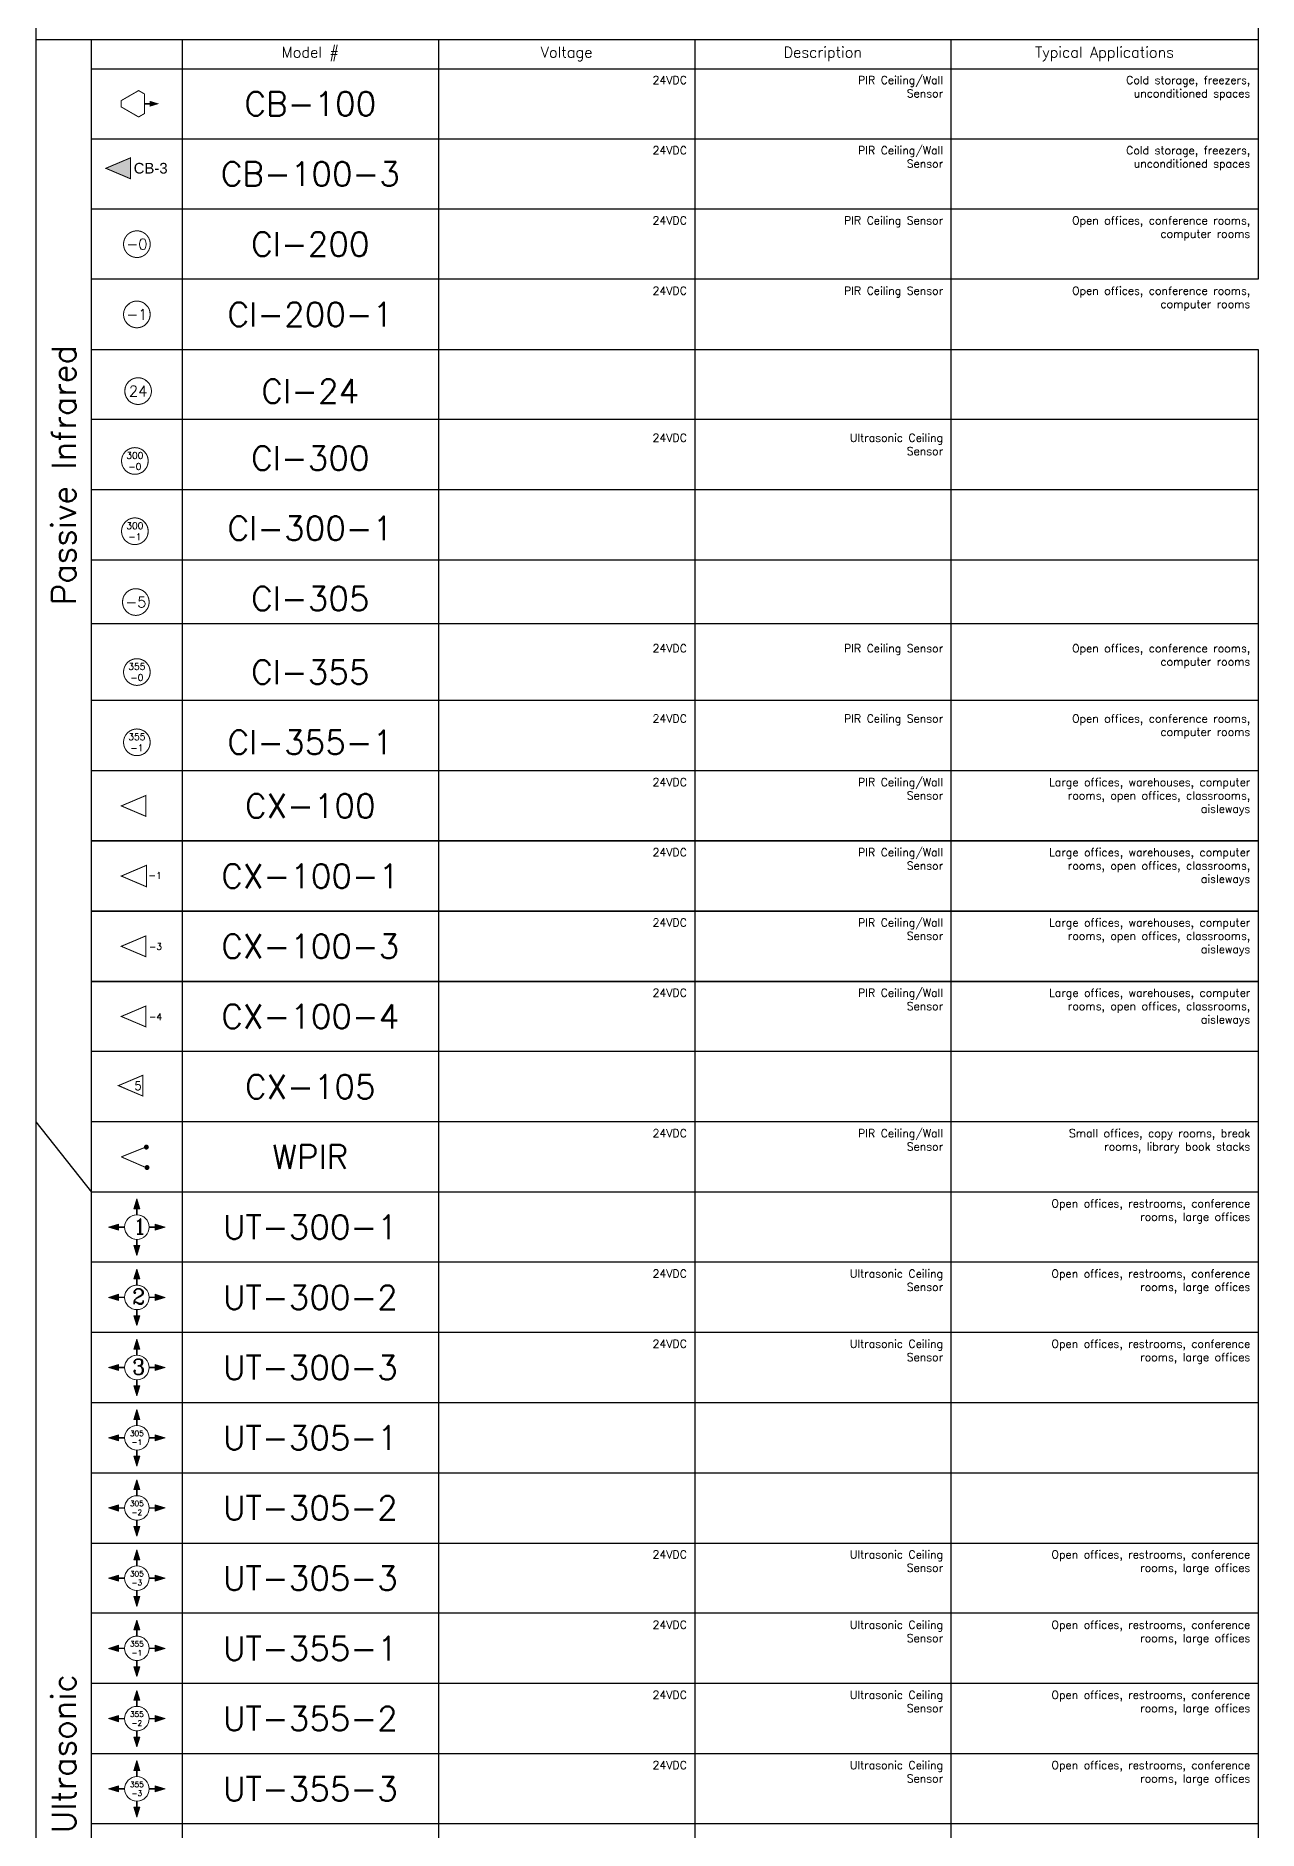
# Model space of a CAD drawing. Header units: inches. Extents: x -13775 to 9910, y -4933 to 5507.
# Drawn here: x 980 to 1897, y 3469 to 4814 of the extents above; entities that cross this region are included whole.
import ezdxf

# ---------------------------------------------------------------- set-up
doc = ezdxf.new("R2010")
doc.units = ezdxf.units.IN
doc.header["$LTSCALE"] = 48
doc.header["$MEASUREMENT"] = 0
doc.layers.add('Boxes', color=7, linetype='Continuous')
doc.layers.add('Text', color=7, linetype='Continuous')
doc.layers.add('WATTSTOPPER', color=160, linetype='Continuous', lineweight=0)
doc.styles.add('FSL12-1', font='complex.shx')
doc.styles.add('ROMANC', font='COMPLEX.SHX')
doc.styles.add('ROMANS', font='ROMANS')
doc.styles.add('WSNotes', font='complex.shx', dxfattribs={"height": 18})

# ---------------------------------------------------------------- blocks, each defined once
blk = doc.blocks.new('*U683')
at = {"flags": 1}
for tag, p, height, style in [('VMAIN', (1.8, 67.3), 6, 'ROMANC'), ('VSTANDALONE', (1.8, 49.5), 6, 'ROMANC'), ('ROOMID', (1.8, 37.3), 10.6, 'WSNotes'), ('VSTATIONBUS', (1.8, 30.1), 6, 'ROMANC'), ('VSTATIONBUSPOSITION', (1.8, 23), 6, 'ROMANC'), ('ROOMID', (21.2, 24.3), 10.6, 'WSNotes')]:
    blk.add_attdef(tag, p, '', height=height, dxfattribs=dict(at, style=style))
blk.add_wipeout([(-0.3, 10), (-7.3, 6.8), (-10, -0.3), (-6.8, -7.3), (0.3, -10), (7.3, -6.8), (10, 0.3), (6.8, 7.3)])
at = {"linetype": 'Continuous'}
for points in [[(0, 21.2), (-2.3, 13.8), (2.3, 13.8)], [(-21.2, 0), (-13.8, -2.3), (-13.8, 2.3)], [(21.2, 0), (13.8, 2.3), (13.8, -2.3)], [(0, -21.2), (2.3, -13.8), (-2.3, -13.8)]]:
    blk.add_hatch(color=256, dxfattribs=at).paths.add_polyline_path(points)
for p, q in [((0, 21.2), (-2.3, 13.8)), ((-2.3, 13.8), (2.3, 13.8)), ((2.3, 13.8), (0, 21.2)), ((-13.8, 2.3), (-21.2, 0)), ((-21.2, 0), (-13.8, -2.3)), ((-13.8, -2.3), (-13.8, 2.3)), ((13.8, 2.3), (13.8, -2.3)), ((21.2, 0), (13.8, 2.3)), ((13.8, -2.3), (21.2, 0)), ((2.3, -13.8), (-2.3, -13.8)), ((-2.3, -13.8), (0, -21.2)), ((0, -21.2), (2.3, -13.8))]:
    blk.add_line(p, q, dxfattribs=at)
at = {"linetype": 'Continuous', "const_width": 1.15}
for points in [[(0, 9.2), (0, 13.8)], [(-13.8, 0), (-9.2, 0)], [(9.2, 0), (13.8, 0)], [(0, -13.8), (0, -9.2)]]:
    blk.add_lwpolyline(points, dxfattribs=at)
at = {"linetype": 'Continuous', "const_width": 0.574}
blk.add_lwpolyline([(9.2, 0, 1), (-9.2, 0, 1)], format="xyb", close=True, dxfattribs=at)
at = {"linetype": 'Continuous'}
blk.add_circle((0, 0), 9.18, dxfattribs=at)
at = {"insert": (-2.7, 6.3), "char_height": 11.475, "width": 10.368, "attachment_point": 1}
blk.add_mtext('{\\Fcomplex|c0;1}', dxfattribs=at)
at = {"style": 'ROMANC', "flags": 1}
blk.add_attdef('V318POSITION', (1.8, 15.8), '', height=6, dxfattribs=at)
blk = doc.blocks.new('*U682')
at = {"flags": 1}
for tag, p, height, style in [('VMAIN', (1.8, 67.3), 6, 'ROMANC'), ('VSTANDALONE', (1.8, 49.5), 6, 'ROMANC'), ('ROOMID', (1.8, 37.3), 10.6, 'WSNotes'), ('VSTATIONBUS', (1.8, 30.1), 6, 'ROMANC'), ('VSTATIONBUSPOSITION', (1.8, 23), 6, 'ROMANC')]:
    blk.add_attdef(tag, p, '', height=height, dxfattribs=dict(at, style=style))
blk.add_wipeout([(-0.3, 10), (-7.3, 6.8), (-10, -0.3), (-6.8, -7.3), (0.3, -10), (7.3, -6.8), (10, 0.3), (6.8, 7.3)])
at = {"linetype": 'Continuous'}
for points in [[(0, 21.2), (-2.3, 13.8), (2.3, 13.8)], [(-21.2, 0), (-13.8, -2.3), (-13.8, 2.3)], [(21.2, 0), (13.8, 2.3), (13.8, -2.3)], [(0, -21.2), (2.3, -13.8), (-2.3, -13.8)]]:
    blk.add_hatch(color=256, dxfattribs=at).paths.add_polyline_path(points)
for p, q in [((0, 21.2), (-2.3, 13.8)), ((-2.3, 13.8), (2.3, 13.8)), ((2.3, 13.8), (0, 21.2)), ((-13.8, 2.3), (-21.2, 0)), ((-21.2, 0), (-13.8, -2.3)), ((-13.8, -2.3), (-13.8, 2.3)), ((13.8, 2.3), (13.8, -2.3)), ((21.2, 0), (13.8, 2.3)), ((13.8, -2.3), (21.2, 0)), ((2.3, -13.8), (-2.3, -13.8)), ((-2.3, -13.8), (0, -21.2)), ((0, -21.2), (2.3, -13.8))]:
    blk.add_line(p, q, dxfattribs=at)
at = {"linetype": 'Continuous', "const_width": 1.15}
for points in [[(0, 9.2), (0, 13.8)], [(-13.8, 0), (-9.2, 0)], [(9.2, 0), (13.8, 0)], [(0, -13.8), (0, -9.2)]]:
    blk.add_lwpolyline(points, dxfattribs=at)
at = {"linetype": 'Continuous', "const_width": 0.574}
blk.add_lwpolyline([(9.2, 0, 1), (-9.2, 0, 1)], format="xyb", close=True, dxfattribs=at)
at = {"linetype": 'Continuous'}
blk.add_circle((0, 0), 9.18, dxfattribs=at)
at = {"insert": (-3.6, 6.3), "char_height": 11.475, "width": 10.368, "attachment_point": 1}
blk.add_mtext('{\\Fcomplex|c0;2}', dxfattribs=at)
at = {"style": 'ROMANC', "flags": 1}
blk.add_attdef('V318POSITION', (1.8, 15.8), '', height=6, dxfattribs=at)
blk = doc.blocks.new('*U681')
at = {"flags": 1}
for tag, p, height, style in [('VMAIN', (1.8, 67.3), 6, 'ROMANC'), ('VSTANDALONE', (1.8, 49.5), 6, 'ROMANC'), ('ROOMID', (1.8, 37.3), 10.6, 'WSNotes'), ('VSTATIONBUS', (1.8, 30.1), 6, 'ROMANC'), ('VSTATIONBUSPOSITION', (1.8, 23), 6, 'ROMANC')]:
    blk.add_attdef(tag, p, '', height=height, dxfattribs=dict(at, style=style))
blk.add_wipeout([(-0.3, 10), (-7.3, 6.8), (-10, -0.3), (-6.8, -7.3), (0.3, -10), (7.3, -6.8), (10, 0.3), (6.8, 7.3)])
at = {"linetype": 'Continuous'}
for points in [[(0, 21.2), (-2.3, 13.8), (2.3, 13.8)], [(-21.2, 0), (-13.8, -2.3), (-13.8, 2.3)], [(21.2, 0), (13.8, 2.3), (13.8, -2.3)], [(0, -21.2), (2.3, -13.8), (-2.3, -13.8)]]:
    blk.add_hatch(color=256, dxfattribs=at).paths.add_polyline_path(points)
for p, q in [((0, 21.2), (-2.3, 13.8)), ((-2.3, 13.8), (2.3, 13.8)), ((2.3, 13.8), (0, 21.2)), ((-13.8, 2.3), (-21.2, 0)), ((-21.2, 0), (-13.8, -2.3)), ((-13.8, -2.3), (-13.8, 2.3)), ((13.8, 2.3), (13.8, -2.3)), ((21.2, 0), (13.8, 2.3)), ((13.8, -2.3), (21.2, 0)), ((2.3, -13.8), (-2.3, -13.8)), ((-2.3, -13.8), (0, -21.2)), ((0, -21.2), (2.3, -13.8))]:
    blk.add_line(p, q, dxfattribs=at)
at = {"linetype": 'Continuous', "const_width": 1.15}
for points in [[(0, 9.2), (0, 13.8)], [(-13.8, 0), (-9.2, 0)], [(9.2, 0), (13.8, 0)], [(0, -13.8), (0, -9.2)]]:
    blk.add_lwpolyline(points, dxfattribs=at)
at = {"linetype": 'Continuous', "const_width": 0.574}
blk.add_lwpolyline([(9.2, 0, 1), (-9.2, 0, 1)], format="xyb", close=True, dxfattribs=at)
at = {"linetype": 'Continuous'}
blk.add_circle((0, 0), 9.18, dxfattribs=at)
at = {"insert": (-3.6, 6.3), "char_height": 11.475, "width": 10.368, "attachment_point": 1}
blk.add_mtext('{\\Fcomplex|c0;3}', dxfattribs=at)
at = {"style": 'ROMANC', "flags": 1}
blk.add_attdef('V318POSITION', (1.8, 15.8), '', height=6, dxfattribs=at)
blk = doc.blocks.new('*U656')
at = {"flags": 1}
for tag, p, height, style in [('VMAIN', (1.8, 67.3), 6, 'ROMANC'), ('VSTANDALONE', (1.8, 49.5), 6, 'ROMANC'), ('ROOMID', (1.8, 37.3), 10.6, 'WSNotes'), ('VSTATIONBUS', (1.8, 30.1), 6, 'ROMANC'), ('VSTATIONBUSPOSITION', (1.8, 23), 6, 'ROMANC'), ('V318POSITION', (1.8, 15.8), 6, 'ROMANC')]:
    blk.add_attdef(tag, p, '', height=height, dxfattribs=dict(at, style=style))
blk.add_wipeout([(33.2, 8), (0, 8), (0, -7.9), (33.2, -7.9)])
at = {"linetype": 'Continuous', "const_width": 0.765}
blk.add_lwpolyline([(18.8, 8), (0, 0), (18.8, -8)], close=True, dxfattribs=at)
at = {"linetype": 'Continuous', "insert": (20.4, 3), "char_height": 5.1, "width": 73.631, "attachment_point": 1, "style": 'FSL12-1'}
blk.add_mtext('-1', dxfattribs=at)
blk = doc.blocks.new('*U655')
at = {"flags": 1}
for tag, p, height, style in [('VMAIN', (22.7, 55.9), 6, 'ROMANC'), ('VSTANDALONE', (22.7, 38.1), 6, 'ROMANC'), ('ROOMID', (22.7, 25.8), 10.6, 'WSNotes'), ('VSTATIONBUS', (22.7, 18.7), 6, 'ROMANC'), ('VSTATIONBUSPOSITION', (22.7, 11.5), 6, 'ROMANC'), ('V318POSITION', (22.7, 4.3), 6, 'ROMANC')]:
    blk.add_attdef(tag, p, '', height=height, dxfattribs=dict(at, style=style))
blk.add_wipeout([(-0.3, 10), (-7.3, 6.8), (-10, -0.3), (-6.8, -7.3), (0.3, -10), (7.3, -6.8), (10, 0.3), (6.8, 7.3)])
at = {"linetype": 'Continuous', "const_width": 0.75}
blk.add_lwpolyline([(10, 0, 1), (-10, 0, 1)], format="xyb", close=True, dxfattribs=at)
at = {"linetype": 'Continuous'}
blk.add_circle((0, 0), 10, dxfattribs=at)
at = {"insert": (0, 0), "char_height": 8.04, "attachment_point": 5, "style": 'ROMANC'}
blk.add_mtext_dynamic_manual_height_columns('-1', width=15.387, gutter_width=30, heights=[0], dxfattribs=at)
blk = doc.blocks.new('*U654')
at = {"flags": 1}
for tag, p, height, style in [('VMAIN', (20.2, 57.4), 6, 'ROMANC'), ('VSTANDALONE', (20.2, 39.6), 6, 'ROMANC'), ('ROOMID', (20.2, 27.3), 10.6, 'WSNotes'), ('VSTATIONBUS', (20.2, 20.2), 6, 'ROMANC')]:
    blk.add_attdef(tag, p, '', height=height, dxfattribs=dict(at, style=style))
blk.add_wipeout([(0, -9.9), (29.3, -9.9), (29.3, 9.9), (0, 9.9)])
at = {"linetype": 'Continuous'}
blk.add_hatch(color=256, dxfattribs=at).paths.add_polyline_path([(28.5, 0), (21.3, -2.2), (21.3, 2.2)])
at = {"linetype": 'Continuous', "const_width": 0.75}
blk.add_lwpolyline([(17.5, 7.3), (13, 9.9), (0, 2.4), (0, -2.4), (13, -9.9), (17.5, -7.3)], close=True, dxfattribs=at)
at = {"linetype": 'Continuous', "const_width": 1.25}
blk.add_lwpolyline([(17.5, 0), (21.3, 0)], dxfattribs=at)
at = {"style": 'ROMANC', "flags": 1}
for tag, p in [('VSTATIONBUSPOSITION', (20.2, 13)), ('V318POSITION', (20.2, 5.9))]:
    blk.add_attdef(tag, p, '', height=6, dxfattribs=at)
blk = doc.blocks.new('*U653')
at = {"flags": 1}
for tag, p, height, style in [('VMAIN', (2.1, 67.3), 6, 'ROMANC'), ('VSTANDALONE', (2.1, 49.5), 6, 'ROMANC'), ('ROOMID', (2.1, 37.3), 10.6, 'WSNotes'), ('VSTATIONBUS', (2.1, 30.1), 6, 'ROMANC'), ('VSTATIONBUSPOSITION', (2.1, 23), 6, 'ROMANC'), ('V318POSITION', (2.1, 15.8), 6, 'ROMANC')]:
    blk.add_attdef(tag, p, '', height=height, dxfattribs=dict(at, style=style))
blk.add_wipeout([(18.4, 7.8), (0.3, 7.8), (0.3, -7.8), (18.4, -7.8)])
at = {"linetype": 'Continuous'}
for p, q in [((18.4, 7.8), (0, 0)), ((0, 0), (18.4, -7.8)), ((18.4, 7.8), (18.4, -7.8))]:
    blk.add_line(p, q, dxfattribs=at)
at = {"linetype": 'Continuous', "const_width": 0.75}
blk.add_lwpolyline([(18.4, 7.8), (0, 0), (18.4, -7.8)], close=True, dxfattribs=at)
blk = doc.blocks.new('*U652')
at = {"flags": 1}
for tag, p, height, style in [('VMAIN', (1.8, 67.3), 6, 'ROMANC'), ('VSTANDALONE', (1.8, 49.5), 6, 'ROMANC'), ('ROOMID', (1.8, 37.3), 10.6, 'WSNotes'), ('VSTATIONBUS', (1.8, 30.1), 6, 'ROMANC'), ('VSTATIONBUSPOSITION', (1.8, 23), 6, 'ROMANC'), ('V318POSITION', (1.8, 15.8), 6, 'ROMANC')]:
    blk.add_attdef(tag, p, '', height=height, dxfattribs=dict(at, style=style))
blk.add_wipeout([(33.2, 8), (0, 8), (0, -7.9), (33.2, -7.9)])
at = {"linetype": 'Continuous'}
h = blk.add_hatch(color=256, dxfattribs=at)
edge = h.paths.add_edge_path()
edge.add_arc((18.8, 7.3), 1.88, -45, 315)
h = blk.add_hatch(color=256, dxfattribs=at)
edge = h.paths.add_edge_path()
edge.add_arc((19.3, -8), 1.88, -45, 315)
at = {"linetype": 'Continuous', "const_width": 0.75}
for points in [[(18.6, 7.4), (0, 0)], [(0, 0), (18.4, -8)]]:
    blk.add_lwpolyline(points, dxfattribs=at)
blk = doc.blocks.new('*U651')
at = {"flags": 1}
for tag, p, height, style in [('VMAIN', (1.8, 67.3), 6, 'ROMANC'), ('VSTANDALONE', (1.8, 49.5), 6, 'ROMANC'), ('ROOMID', (1.8, 37.3), 10.6, 'WSNotes'), ('VSTATIONBUS', (1.8, 30.1), 6, 'ROMANC'), ('VSTATIONBUSPOSITION', (1.8, 23), 6, 'ROMANC'), ('V318POSITION', (1.8, 15.8), 6, 'ROMANC')]:
    blk.add_attdef(tag, p, '', height=height, dxfattribs=dict(at, style=style))
blk.add_wipeout([(33.2, 8), (0, 8), (0, -7.9), (33.2, -7.9)])
at = {"linetype": 'Continuous'}
for p, q in [((18.4, 7.8), (0, 0)), ((0, 0), (18.4, -7.8)), ((18.4, 7.8), (18.4, -7.8))]:
    blk.add_line(p, q, dxfattribs=at)
at = {"linetype": 'Continuous', "const_width": 0.75}
blk.add_lwpolyline([(18.4, 7.8), (0, 0), (18.4, -7.8)], close=True, dxfattribs=at)
at = {"linetype": 'Continuous', "insert": (20.7, 2.3), "char_height": 5, "width": 72.188, "attachment_point": 1, "style": 'FSL12-1'}
blk.add_mtext('-3', dxfattribs=at)
blk = doc.blocks.new('*U650')
at = {"flags": 1}
for tag, p, height, style in [('VMAIN', (1.8, 67.3), 6, 'ROMANC'), ('VSTANDALONE', (1.8, 49.5), 6, 'ROMANC'), ('ROOMID', (1.8, 37.3), 10.6, 'WSNotes'), ('VSTATIONBUS', (1.8, 30.1), 6, 'ROMANC'), ('VSTATIONBUSPOSITION', (1.8, 23), 6, 'ROMANC'), ('V318POSITION', (1.8, 15.8), 6, 'ROMANC')]:
    blk.add_attdef(tag, p, '', height=height, dxfattribs=dict(at, style=style))
blk.add_wipeout([(33.2, 8), (0, 8), (0, -7.9), (33.2, -7.9)])
at = {"linetype": 'Continuous', "const_width": 0.75}
blk.add_lwpolyline([(18.4, 7.8), (0, 0), (18.4, -7.8)], close=True, dxfattribs=at)
at = {"linetype": 'Continuous', "insert": (20.7, 2.3), "char_height": 5, "width": 72.188, "attachment_point": 1, "style": 'FSL12-1'}
blk.add_mtext('-4', dxfattribs=at)
blk = doc.blocks.new('UT-355-1')
blk.add_wipeout([(-0.3, 10), (-7.3, 6.8), (-10, -0.3), (-6.8, -7.3), (0.3, -10), (7.3, -6.8), (10, 0.3), (6.8, 7.3)])
at = {"linetype": 'Continuous'}
for points in [[(0, 21.2), (-2.3, 13.8), (2.3, 13.8)], [(-21.2, 0), (-13.8, -2.3), (-13.8, 2.3)], [(21.2, 0), (13.8, 2.3), (13.8, -2.3)], [(0, -21.2), (2.3, -13.8), (-2.3, -13.8)]]:
    blk.add_hatch(color=256, dxfattribs=at).paths.add_polyline_path(points)
for p, q in [((0, 21.2), (-2.3, 13.8)), ((-2.3, 13.8), (2.3, 13.8)), ((2.3, 13.8), (0, 21.2)), ((-13.8, 2.3), (-21.2, 0)), ((-21.2, 0), (-13.8, -2.3)), ((-13.8, -2.3), (-13.8, 2.3)), ((13.8, 2.3), (13.8, -2.3)), ((21.2, 0), (13.8, 2.3)), ((13.8, -2.3), (21.2, 0)), ((2.3, -13.8), (-2.3, -13.8)), ((-2.3, -13.8), (0, -21.2)), ((0, -21.2), (2.3, -13.8))]:
    blk.add_line(p, q, dxfattribs=at)
at = {"linetype": 'Continuous', "const_width": 1.15}
for points in [[(0, 9.2), (0, 13.8)], [(-13.8, 0), (-9.2, 0)], [(9.2, 0), (13.8, 0)], [(0, -13.8), (0, -9.2)]]:
    blk.add_lwpolyline(points, dxfattribs=at)
at = {"linetype": 'Continuous', "const_width": 0.574}
blk.add_lwpolyline([(9.2, 0, 1), (-9.2, 0, 1)], format="xyb", close=True, dxfattribs=at)
at = {"linetype": 'Continuous'}
blk.add_circle((0, 0), 9.18, dxfattribs=at)
at = {"insert": (0, 0), "char_height": 4, "width": 10.368, "attachment_point": 5}
blk.add_mtext('{\\Fcomplex|c0;355\\P-1}', dxfattribs=at)
blk = doc.blocks.new('UT-355-2')
at = {"style": 'WSNotes', "flags": 1}
blk.add_attdef('ROOMID', (22.6, 14.4), '', height=10.6, dxfattribs=at)
blk.add_wipeout([(-0.3, 10), (-7.3, 6.8), (-10, -0.3), (-6.8, -7.3), (0.3, -10), (7.3, -6.8), (10, 0.3), (6.8, 7.3)])
at = {"linetype": 'Continuous'}
for points in [[(0, 21.2), (-2.3, 13.8), (2.3, 13.8)], [(-21.2, 0), (-13.8, -2.3), (-13.8, 2.3)], [(21.2, 0), (13.8, 2.3), (13.8, -2.3)], [(0, -21.2), (2.3, -13.8), (-2.3, -13.8)]]:
    blk.add_hatch(color=256, dxfattribs=at).paths.add_polyline_path(points)
for p, q in [((0, 21.2), (-2.3, 13.8)), ((-2.3, 13.8), (2.3, 13.8)), ((2.3, 13.8), (0, 21.2)), ((-13.8, 2.3), (-21.2, 0)), ((-21.2, 0), (-13.8, -2.3)), ((-13.8, -2.3), (-13.8, 2.3)), ((13.8, 2.3), (13.8, -2.3)), ((21.2, 0), (13.8, 2.3)), ((13.8, -2.3), (21.2, 0)), ((2.3, -13.8), (-2.3, -13.8)), ((-2.3, -13.8), (0, -21.2)), ((0, -21.2), (2.3, -13.8))]:
    blk.add_line(p, q, dxfattribs=at)
at = {"linetype": 'Continuous', "const_width": 1.15}
for points in [[(0, 9.2), (0, 13.8)], [(-13.8, 0), (-9.2, 0)], [(9.2, 0), (13.8, 0)], [(0, -13.8), (0, -9.2)]]:
    blk.add_lwpolyline(points, dxfattribs=at)
at = {"linetype": 'Continuous', "const_width": 0.574}
blk.add_lwpolyline([(9.2, 0, 1), (-9.2, 0, 1)], format="xyb", close=True, dxfattribs=at)
at = {"linetype": 'Continuous'}
blk.add_circle((0, 0), 9.18, dxfattribs=at)
at = {"insert": (0, 0), "char_height": 4, "width": 10.368, "attachment_point": 5}
blk.add_mtext('{\\Fcomplex|c0;355\\P-2}', dxfattribs=at)
blk = doc.blocks.new('*U495')
blk.add_wipeout([(-0.3, 10), (-7.3, 6.8), (-10, -0.3), (-6.8, -7.3), (0.3, -10), (7.3, -6.8), (10, 0.3), (6.8, 7.3)])
at = {"linetype": 'Continuous'}
for points in [[(0, 21.2), (-2.3, 13.8), (2.3, 13.8)], [(-21.2, 0), (-13.8, -2.3), (-13.8, 2.3)], [(21.2, 0), (13.8, 2.3), (13.8, -2.3)], [(0, -21.2), (2.3, -13.8), (-2.3, -13.8)]]:
    blk.add_hatch(color=256, dxfattribs=at).paths.add_polyline_path(points)
for p, q in [((0, 21.2), (-2.3, 13.8)), ((-2.3, 13.8), (2.3, 13.8)), ((2.3, 13.8), (0, 21.2)), ((-13.8, 2.3), (-21.2, 0)), ((-21.2, 0), (-13.8, -2.3)), ((-13.8, -2.3), (-13.8, 2.3)), ((13.8, 2.3), (13.8, -2.3)), ((21.2, 0), (13.8, 2.3)), ((13.8, -2.3), (21.2, 0)), ((2.3, -13.8), (-2.3, -13.8)), ((-2.3, -13.8), (0, -21.2)), ((0, -21.2), (2.3, -13.8))]:
    blk.add_line(p, q, dxfattribs=at)
at = {"linetype": 'Continuous', "const_width": 1.15}
for points in [[(0, 9.2), (0, 13.8)], [(-13.8, 0), (-9.2, 0)], [(9.2, 0), (13.8, 0)], [(0, -13.8), (0, -9.2)]]:
    blk.add_lwpolyline(points, dxfattribs=at)
at = {"linetype": 'Continuous', "const_width": 0.574}
blk.add_lwpolyline([(9.2, 0, 1), (-9.2, 0, 1)], format="xyb", close=True, dxfattribs=at)
at = {"linetype": 'Continuous'}
blk.add_circle((0, 0), 9.18, dxfattribs=at)
at = {"insert": (0, 0), "char_height": 4, "width": 10.368, "attachment_point": 5}
blk.add_mtext('{\\Fcomplex|c0;355\\P-3}', dxfattribs=at)
blk = doc.blocks.new('*U491')
blk.add_wipeout([(-0.3, 10), (-7.3, 6.8), (-10, -0.3), (-6.8, -7.3), (0.3, -10), (7.3, -6.8), (10, 0.3), (6.8, 7.3)])
at = {"linetype": 'Continuous', "const_width": 0.75}
blk.add_lwpolyline([(10, 0, 1), (-10, 0, 1)], format="xyb", close=True, dxfattribs=at)
at = {"linetype": 'Continuous'}
blk.add_circle((0, 0), 10, dxfattribs=at)
at = {"insert": (0, 0), "char_height": 5, "attachment_point": 5, "style": 'ROMANC'}
blk.add_mtext_dynamic_manual_height_columns('355\\P-0', width=15.387, gutter_width=30, heights=[0], dxfattribs=at)
blk = doc.blocks.new('*U492')
blk.add_wipeout([(-0.3, 10), (-7.3, 6.8), (-10, -0.3), (-6.8, -7.3), (0.3, -10), (7.3, -6.8), (10, 0.3), (6.8, 7.3)])
at = {"linetype": 'Continuous', "const_width": 0.75}
blk.add_lwpolyline([(10, 0, 1), (-10, 0, 1)], format="xyb", close=True, dxfattribs=at)
at = {"linetype": 'Continuous'}
blk.add_circle((0, 0), 10, dxfattribs=at)
at = {"insert": (0, 0), "char_height": 5, "attachment_point": 5, "style": 'ROMANC'}
blk.add_mtext_dynamic_manual_height_columns('355\\P-1', width=21.127, gutter_width=30, heights=[0], dxfattribs=at)
blk = doc.blocks.new('*U640')
at = {"flags": 1}
for tag, p, height, style in [('VMAIN', (6.5, 84.1), 6, 'ROMANC'), ('VSTANDALONE', (6.5, 66.3), 6, 'ROMANC'), ('ROOMID', (6.5, 54.1), 10.6, 'WSNotes'), ('VSTATIONBUS', (6.5, 46.9), 6, 'ROMANC'), ('VSTATIONBUSPOSITION', (6.5, 39.8), 6, 'ROMANC'), ('V318POSITION', (6.5, 32.6), 6, 'ROMANC')]:
    blk.add_attdef(tag, p, '', height=height, dxfattribs=dict(at, style=style))
blk.add_wipeout([(0.3, 10), (-6.8, 7.3), (-10, 0.3), (-7.3, -6.8), (-0.3, -10), (6.8, -7.3), (10, -0.3), (7.3, 6.8)])
at = {"linetype": 'Continuous', "const_width": 0.75}
blk.add_lwpolyline([(10, 0, 1), (-10, 0, 1)], format="xyb", close=True, dxfattribs=at)
at = {"linetype": 'Continuous'}
blk.add_circle((0, 0), 10, dxfattribs=at)
at = {"insert": (0, 0), "char_height": 8.04, "attachment_point": 5, "style": 'ROMANC'}
blk.add_mtext_dynamic_manual_height_columns('24', width=15.387, gutter_width=30, heights=[0], dxfattribs=at)
blk = doc.blocks.new('*U630')
at = {"flags": 1}
for tag, p, height, style in [('VMAIN', (10.8, 73.6), 6, 'ROMANC'), ('VSTANDALONE', (10.8, 55.8), 6, 'ROMANC'), ('ROOMID', (10.8, 43.5), 10.6, 'WSNotes'), ('VSTATIONBUS', (10.8, 36.4), 6, 'ROMANC'), ('VSTATIONBUSPOSITION', (10.8, 29.2), 6, 'ROMANC'), ('V318POSITION', (10.8, 22), 6, 'ROMANC')]:
    blk.add_attdef(tag, p, '', height=height, dxfattribs=dict(at, style=style))
blk.add_wipeout([(-0.3, 10), (-7.3, 6.8), (-10, -0.3), (-6.8, -7.3), (0.3, -10), (7.3, -6.8), (10, 0.3), (6.8, 7.3)])
at = {"linetype": 'Continuous', "const_width": 0.75}
blk.add_lwpolyline([(10, 0, 1), (-10, 0, 1)], format="xyb", close=True, dxfattribs=at)
at = {"linetype": 'Continuous'}
blk.add_circle((0, 0), 10, dxfattribs=at)
at = {"insert": (0, 0), "char_height": 5, "attachment_point": 5, "style": 'ROMANC'}
blk.add_mtext_dynamic_manual_height_columns('300\\P-0', width=15.387, gutter_width=30, heights=[0], dxfattribs=at)
blk = doc.blocks.new('*U619')
at = {"flags": 1}
for tag, p, height, style in [('VMAIN', (1.8, 67.3), 6, 'ROMANC'), ('VSTANDALONE', (1.8, 49.5), 6, 'ROMANC'), ('ROOMID', (1.8, 37.3), 10.6, 'WSNotes'), ('VSTATIONBUS', (1.8, 30.1), 6, 'ROMANC'), ('VSTATIONBUSPOSITION', (1.8, 23), 6, 'ROMANC'), ('V318POSITION', (1.8, 15.8), 6, 'ROMANC')]:
    blk.add_attdef(tag, p, '', height=height, dxfattribs=dict(at, style=style))
blk.add_wipeout([(18.4, 7.8), (0.3, 7.8), (0.3, -7.8), (18.4, -7.8)])
at = {"linetype": 'Continuous'}
for p, q in [((18.4, 7.8), (0, 0)), ((0, 0), (18.4, -7.8)), ((18.4, 7.8), (18.4, -7.8))]:
    blk.add_line(p, q, dxfattribs=at)
at = {"linetype": 'Continuous', "const_width": 0.75}
blk.add_lwpolyline([(18.4, 7.8), (0, 0), (18.4, -7.8)], close=True, dxfattribs=at)
at = {"linetype": 'Continuous', "style": 'ROMANC'}
blk.add_text('5', height=6.4, dxfattribs=at).set_placement((12, -3.3))
blk = doc.blocks.new('*U604')
at = {"flags": 1}
for tag, p, height, style in [('VMAIN', (48.3, 54.4), 6, 'ROMANC'), ('VSTANDALONE', (48.3, 36.6), 6, 'ROMANC'), ('ROOMID', (48.3, 24.3), 10.6, 'WSNotes'), ('VSTATIONBUS', (48.3, 17.2), 6, 'ROMANC')]:
    blk.add_attdef(tag, p, '', height=height, dxfattribs=dict(at, style=style))
blk.add_wipeout([(0, -7.9), (45.9, -7.9), (45.9, 8), (0, 8)])
blk.add_hatch(color=256).paths.add_polyline_path([(18.4, 7.8), (0, 0), (18.4, -7.8)])
at = {"linetype": 'Continuous', "const_width": 0.75}
blk.add_lwpolyline([(18.4, -7.8), (0, 0), (18.4, 7.8)], close=True, dxfattribs=at)
at = {"linetype": 'Continuous', "insert": (20.9, 0), "char_height": 8, "attachment_point": 4, "style": 'FSL12-1'}
blk.add_mtext('{\\fArial|b0|i0|c0|p34;CB-3}', dxfattribs=at)
at = {"style": 'ROMANC', "flags": 1}
for tag, p in [('VSTATIONBUSPOSITION', (48.3, 10)), ('V318POSITION', (48.3, 2.9))]:
    blk.add_attdef(tag, p, '', height=6, dxfattribs=at)
blk = doc.blocks.new('*U599')
at = {"flags": 1}
for tag, p, height, style in [('VMAIN', (1.8, 67.3), 6, 'ROMANC'), ('VSTANDALONE', (1.8, 49.5), 6, 'ROMANC'), ('ROOMID', (1.8, 37.3), 10.6, 'WSNotes'), ('VSTATIONBUS', (1.8, 30.1), 6, 'ROMANC'), ('VSTATIONBUSPOSITION', (1.8, 23), 6, 'ROMANC')]:
    blk.add_attdef(tag, p, '', height=height, dxfattribs=dict(at, style=style))
blk.add_wipeout([(-0.3, 10), (-7.3, 6.8), (-10, -0.3), (-6.8, -7.3), (0.3, -10), (7.3, -6.8), (10, 0.3), (6.8, 7.3)])
at = {"linetype": 'Continuous'}
for points in [[(0, 21.2), (-2.3, 13.8), (2.3, 13.8)], [(-21.2, 0), (-13.8, -2.3), (-13.8, 2.3)], [(21.2, 0), (13.8, 2.3), (13.8, -2.3)], [(0, -21.2), (2.3, -13.8), (-2.3, -13.8)]]:
    blk.add_hatch(color=256, dxfattribs=at).paths.add_polyline_path(points)
for p, q in [((0, 21.2), (-2.3, 13.8)), ((-2.3, 13.8), (2.3, 13.8)), ((2.3, 13.8), (0, 21.2)), ((-13.8, 2.3), (-21.2, 0)), ((-21.2, 0), (-13.8, -2.3)), ((-13.8, -2.3), (-13.8, 2.3)), ((13.8, 2.3), (13.8, -2.3)), ((21.2, 0), (13.8, 2.3)), ((13.8, -2.3), (21.2, 0)), ((2.3, -13.8), (-2.3, -13.8)), ((-2.3, -13.8), (0, -21.2)), ((0, -21.2), (2.3, -13.8))]:
    blk.add_line(p, q, dxfattribs=at)
at = {"linetype": 'Continuous', "const_width": 1.15}
for points in [[(0, 9.2), (0, 13.8)], [(-13.8, 0), (-9.2, 0)], [(9.2, 0), (13.8, 0)], [(0, -13.8), (0, -9.2)]]:
    blk.add_lwpolyline(points, dxfattribs=at)
at = {"linetype": 'Continuous', "const_width": 0.574}
blk.add_lwpolyline([(9.2, 0, 1), (-9.2, 0, 1)], format="xyb", close=True, dxfattribs=at)
at = {"linetype": 'Continuous'}
blk.add_circle((0, 0), 9.18, dxfattribs=at)
at = {"insert": (0, 0), "char_height": 4, "width": 10.368, "attachment_point": 5}
blk.add_mtext('{\\Fcomplex|c0;305\\P-3}', dxfattribs=at)
at = {"style": 'ROMANC', "flags": 1}
blk.add_attdef('V318POSITION', (1.8, 15.8), '', height=6, dxfattribs=at)
blk = doc.blocks.new('CI-305')
blk.add_wipeout([(-0.3, 10), (-7.3, 6.8), (-10, -0.3), (-6.8, -7.3), (0.3, -10), (7.3, -6.8), (10, 0.3), (6.8, 7.3)])
at = {"linetype": 'Continuous', "const_width": 0.75}
blk.add_lwpolyline([(10, 0, 1), (-10, 0, 1)], format="xyb", close=True, dxfattribs=at)
at = {"linetype": 'Continuous'}
blk.add_circle((0, 0), 10, dxfattribs=at)
at = {"insert": (0, 0), "char_height": 8.04, "attachment_point": 5, "style": 'ROMANC'}
blk.add_mtext_dynamic_manual_height_columns('-5', width=15.387, gutter_width=30, heights=[0], dxfattribs=at)
blk = doc.blocks.new('*U581')
at = {"flags": 1}
for tag, p, height, style in [('VMAIN', (1.8, 67.3), 6, 'ROMANC'), ('VSTANDALONE', (1.8, 49.5), 6, 'ROMANC'), ('ROOMID', (1.8, 37.3), 10.6, 'WSNotes'), ('VSTATIONBUS', (1.8, 30.1), 6, 'ROMANC'), ('VSTATIONBUSPOSITION', (1.8, 23), 6, 'ROMANC')]:
    blk.add_attdef(tag, p, '', height=height, dxfattribs=dict(at, style=style))
blk.add_wipeout([(-0.3, 10), (-7.3, 6.8), (-10, -0.3), (-6.8, -7.3), (0.3, -10), (7.3, -6.8), (10, 0.3), (6.8, 7.3)])
at = {"linetype": 'Continuous', "const_width": 0.75}
blk.add_lwpolyline([(10, 0, 1), (-10, 0, 1)], format="xyb", close=True, dxfattribs=at)
at = {"linetype": 'Continuous'}
blk.add_circle((0, 0), 10, dxfattribs=at)
at = {"insert": (0, 0), "char_height": 5, "attachment_point": 5, "style": 'ROMANC'}
blk.add_mtext_dynamic_manual_height_columns('300\\P-1', width=15.387, gutter_width=30, heights=[0], dxfattribs=at)
at = {"style": 'ROMANC', "flags": 1}
blk.add_attdef('V318POSITION', (1.8, 15.8), '', height=6, dxfattribs=at)
blk = doc.blocks.new('*U575')
at = {"flags": 1}
for tag, p, height, style in [('VMAIN', (18.6, 54.4), 6, 'ROMANC'), ('VSTANDALONE', (18.6, 36.6), 6, 'ROMANC'), ('ROOMID', (18.6, 24.3), 10.6, 'WSNotes'), ('VSTATIONBUS', (18.6, 17.2), 6, 'ROMANC'), ('VSTATIONBUSPOSITION', (18.6, 10), 6, 'ROMANC'), ('V318POSITION', (18.6, 2.9), 6, 'ROMANC'), ('VMAIN', (511.6, -569.3), 6, 'ROMANC'), ('VSTANDALONE', (511.6, -587.1), 6, 'ROMANC'), ('ROOMID', (511.6, -599.4), 10.6, 'WSNotes'), ('VSTATIONBUS', (511.6, -606.5), 6, 'ROMANC'), ('VSTATIONBUSPOSITION', (511.6, -613.7), 6, 'ROMANC'), ('V318POSITION', (511.6, -620.9), 6, 'ROMANC')]:
    blk.add_attdef(tag, p, '', height=height, dxfattribs=dict(at, style=style))
blk.add_wipeout([(-0.3, 10), (-7.3, 6.8), (-10, -0.3), (-6.8, -7.3), (0.3, -10), (7.3, -6.8), (10, 0.3), (6.8, 7.3)])
at = {"linetype": 'Continuous', "const_width": 0.75}
blk.add_lwpolyline([(10, 0, 1), (-10, 0, 1)], format="xyb", close=True, dxfattribs=at)
at = {"insert": (0, 0), "char_height": 8.04, "attachment_point": 5, "style": 'ROMANC'}
blk.add_mtext_dynamic_manual_height_columns('-0', width=15.387, gutter_width=30, heights=[0], dxfattribs=at)
blk = doc.blocks.new('*U571')
at = {"flags": 1}
for tag, p, height, style in [('VMAIN', (1.8, 67.3), 6, 'ROMANC'), ('VSTANDALONE', (1.8, 49.5), 6, 'ROMANC'), ('ROOMID', (1.8, 37.3), 10.6, 'WSNotes'), ('VSTATIONBUS', (1.8, 30.1), 6, 'ROMANC'), ('VSTATIONBUSPOSITION', (1.8, 23), 6, 'ROMANC')]:
    blk.add_attdef(tag, p, '', height=height, dxfattribs=dict(at, style=style))
blk.add_wipeout([(-0.3, 10), (-7.3, 6.8), (-10, -0.3), (-6.8, -7.3), (0.3, -10), (7.3, -6.8), (10, 0.3), (6.8, 7.3)])
at = {"linetype": 'Continuous'}
for points in [[(0, 21.2), (-2.3, 13.8), (2.3, 13.8)], [(-21.2, 0), (-13.8, -2.3), (-13.8, 2.3)], [(21.2, 0), (13.8, 2.3), (13.8, -2.3)], [(0, -21.2), (2.3, -13.8), (-2.3, -13.8)]]:
    blk.add_hatch(color=256, dxfattribs=at).paths.add_polyline_path(points)
for p, q in [((0, 21.2), (-2.3, 13.8)), ((-2.3, 13.8), (2.3, 13.8)), ((2.3, 13.8), (0, 21.2)), ((-13.8, 2.3), (-21.2, 0)), ((-21.2, 0), (-13.8, -2.3)), ((-13.8, -2.3), (-13.8, 2.3)), ((13.8, 2.3), (13.8, -2.3)), ((21.2, 0), (13.8, 2.3)), ((13.8, -2.3), (21.2, 0)), ((2.3, -13.8), (-2.3, -13.8)), ((-2.3, -13.8), (0, -21.2)), ((0, -21.2), (2.3, -13.8))]:
    blk.add_line(p, q, dxfattribs=at)
at = {"linetype": 'Continuous', "const_width": 1.15}
for points in [[(0, 9.2), (0, 13.8)], [(-13.8, 0), (-9.2, 0)], [(9.2, 0), (13.8, 0)], [(0, -13.8), (0, -9.2)]]:
    blk.add_lwpolyline(points, dxfattribs=at)
at = {"linetype": 'Continuous', "const_width": 0.574}
blk.add_lwpolyline([(9.2, 0, 1), (-9.2, 0, 1)], format="xyb", close=True, dxfattribs=at)
at = {"linetype": 'Continuous'}
blk.add_circle((0, 0), 9.18, dxfattribs=at)
at = {"insert": (0, 0), "char_height": 4, "width": 10.368, "attachment_point": 5}
blk.add_mtext('{\\Fcomplex|c0;305\\P-2}', dxfattribs=at)
at = {"style": 'ROMANC', "flags": 1}
blk.add_attdef('V318POSITION', (1.8, 15.8), '', height=6, dxfattribs=at)
blk = doc.blocks.new('*U570')
at = {"flags": 1}
for tag, p, height, style in [('VMAIN', (1.8, 67.3), 6, 'ROMANC'), ('VSTANDALONE', (1.8, 49.5), 6, 'ROMANC'), ('ROOMID', (1.8, 37.3), 10.6, 'WSNotes'), ('VSTATIONBUS', (1.8, 30.1), 6, 'ROMANC'), ('VSTATIONBUSPOSITION', (1.8, 23), 6, 'ROMANC')]:
    blk.add_attdef(tag, p, '', height=height, dxfattribs=dict(at, style=style))
blk.add_wipeout([(-0.3, 10), (-7.3, 6.8), (-10, -0.3), (-6.8, -7.3), (0.3, -10), (7.3, -6.8), (10, 0.3), (6.8, 7.3)])
at = {"linetype": 'Continuous'}
for points in [[(0, 21.2), (-2.3, 13.8), (2.3, 13.8)], [(-21.2, 0), (-13.8, -2.3), (-13.8, 2.3)], [(21.2, 0), (13.8, 2.3), (13.8, -2.3)], [(0, -21.2), (2.3, -13.8), (-2.3, -13.8)]]:
    blk.add_hatch(color=256, dxfattribs=at).paths.add_polyline_path(points)
for p, q in [((0, 21.2), (-2.3, 13.8)), ((-2.3, 13.8), (2.3, 13.8)), ((2.3, 13.8), (0, 21.2)), ((-13.8, 2.3), (-21.2, 0)), ((-21.2, 0), (-13.8, -2.3)), ((-13.8, -2.3), (-13.8, 2.3)), ((13.8, 2.3), (13.8, -2.3)), ((21.2, 0), (13.8, 2.3)), ((13.8, -2.3), (21.2, 0)), ((2.3, -13.8), (-2.3, -13.8)), ((-2.3, -13.8), (0, -21.2)), ((0, -21.2), (2.3, -13.8))]:
    blk.add_line(p, q, dxfattribs=at)
at = {"linetype": 'Continuous', "const_width": 1.15}
for points in [[(0, 9.2), (0, 13.8)], [(-13.8, 0), (-9.2, 0)], [(9.2, 0), (13.8, 0)], [(0, -13.8), (0, -9.2)]]:
    blk.add_lwpolyline(points, dxfattribs=at)
at = {"linetype": 'Continuous', "const_width": 0.574}
blk.add_lwpolyline([(9.2, 0, 1), (-9.2, 0, 1)], format="xyb", close=True, dxfattribs=at)
at = {"linetype": 'Continuous'}
blk.add_circle((0, 0), 9.18, dxfattribs=at)
at = {"insert": (0, 0), "char_height": 4, "width": 10.368, "attachment_point": 5}
blk.add_mtext('{\\Fcomplex|c0;305\\P-1}', dxfattribs=at)
at = {"style": 'ROMANC', "flags": 1}
blk.add_attdef('V318POSITION', (1.8, 15.8), '', height=6, dxfattribs=at)

msp = doc.modelspace()

# ---------------------------------------------------------------- linework, layer by layer
at = {"layer": 'Boxes'}
for p, q in [((1089.8, 4811.6), (1089.8, 2683.4)), ((1282, 4811.6), (1282, 2683.4)), ((1474.2, 4811.6), (1474.2, 2683.4)), ((1666.4, 4811.6), (1666.4, 2683.4)), ((1021.8, 4373.4), (1896.8, 4373.4))]:
    msp.add_line(p, q, dxfattribs=at)
at = {"layer": 'Boxes', "lineweight": 30}
for p, q in [((1021.8, 4210.4), (1896.8, 4210.4)), ((1021.8, 4157.8), (1896.8, 4157.8)), ((1021.8, 4105.1), (1896.8, 4105.1))]:
    msp.add_line(p, q, dxfattribs=at)
at = {"layer": 'Boxes'}
for points in [[(980, 4853.4), (980, 2736), (1021.8, 2683.4), (1021.8, 4811.6)], [(1896.8, 4853.4), (1896.8, 4631.7), (1021.8, 4631.7)], [(980, 4811.6), (1896.8, 4811.6)], [(1021.8, 4789.6), (1896.8, 4789.6)], [(1021.8, 4737), (1896.8, 4737)], [(1896.8, 4684.3), (1021.8, 4684.3)], [(1896.8, 4579), (1896.8, 2683.4), (1021.8, 2683.4)], [(1021.8, 4579), (1896.8, 4579)], [(1896.8, 4526.4), (1021.8, 4526.4)], [(1896.8, 4473.7), (1021.8, 4473.7)], [(1896.8, 4421), (1021.8, 4421)], [(1896.8, 4315.7), (1021.8, 4315.7)], [(1896.8, 4263.1), (1021.8, 4263.1)], [(1896.8, 4210.4), (1021.8, 4210.4)], [(1896.8, 4157.8), (1021.8, 4157.8)], [(1896.8, 4105.1), (1021.8, 4105.1)], [(1896.8, 4052.4), (1021.8, 4052.4)], [(980, 3999.8), (1021.8, 3947.1)], [(1896.8, 3999.8), (1021.8, 3999.8)], [(1896.8, 3894.5), (1021.8, 3894.5)], [(1896.8, 3841.8), (1021.8, 3841.8)], [(1021.8, 3683.8), (1896.8, 3683.8)], [(1896.8, 3631.2), (1021.8, 3631.2)], [(1896.8, 3578.5), (1021.8, 3578.5)], [(1896.8, 3525.9), (1021.8, 3525.9)], [(1896.8, 3473.2), (1021.8, 3473.2)]]:
    msp.add_lwpolyline(points, dxfattribs=at)

# ---------------------------------------------------------------- block references
at = {"layer": 'WATTSTOPPER'}
msp.add_blockref('*U655', (1055.8, 4605.3), dxfattribs=at)

# ---------------------------------------------------------------- texts
at = {"layer": 'Text', "color": 7, "style": 'ROMANS'}
for s, insert, char_height, attachment_point in [('Model #', (1185.9, 4800.6), 8, 5), ('Voltage', (1378.1, 4800.6), 8, 5), ('Description', (1570.3, 4800.6), 8, 5), ('Typical Applications', (1781.6, 4800.6), 8, 5), ('24VDC', (1468.3, 4784.1), 6, 3), ('PIR Ceiling/Wall\\P Sensor', (1660.5, 4784.1), 6, 3), ('Cold storage, freezers,\\Punconditioned spaces ', (1890.9, 4784.1), 6, 3), ('CB-100', (1185.9, 4763.3), 18, 5), ('24VDC', (1468.3, 4731.4), 6, 3), ('PIR Ceiling/Wall\\P Sensor', (1660.5, 4731.4), 6, 3), ('Cold storage, freezers,\\Punconditioned spaces ', (1890.9, 4731.4), 6, 3), ('CB-100-3', (1185.9, 4710.7), 18, 5), ('24VDC', (1468.3, 4678.8), 6, 3), ('PIR Ceiling Sensor', (1660.5, 4678.8), 6, 3), ('Open offices, conference rooms,\\P computer rooms ', (1890.9, 4678.8), 6, 3), ('CI-200', (1185.9, 4658), 18, 5), ('24VDC', (1468.3, 4626.1), 6, 3), ('PIR Ceiling Sensor', (1660.5, 4626.1), 6, 3), ('Open offices, conference rooms,\\P computer rooms ', (1890.9, 4626.1), 6, 3), ('CI-200-1', (1185.9, 4605.3), 18, 5), ('CI-24', (1185.9, 4547.7), 18, 5), ('24VDC', (1468.3, 4515.8), 6, 3), ('Ultrasonic Ceiling\\P Sensor', (1660.5, 4515.8), 6, 3), ('CI-300', (1185.9, 4497.5), 18, 5), ('CI-300-1', (1185.9, 4444.9), 18, 5), ('CI-305', (1185.9, 4392.2), 18, 5), ('24VDC', (1468.3, 4357.9), 6, 3), ('PIR Ceiling Sensor', (1660.5, 4357.9), 6, 3), ('Open offices, conference rooms,\\P computer rooms ', (1890.9, 4357.9), 6, 3), ('CI-355', (1185.9, 4337.1), 18, 5), ('CI-355-1', (1185.9, 4284.4), 18, 5), ('24VDC', (1468.3, 4305.2), 6, 3), ('PIR Ceiling Sensor', (1660.5, 4305.2), 6, 3), ('Open offices, conference rooms,\\P computer rooms ', (1890.9, 4305.2), 6, 3), ('24VDC', (1468.3, 4257.5), 6, 3), ('PIR Ceiling/Wall\\P Sensor', (1660.5, 4257.5), 6, 3), ('Large offices, warehouses, computer\\P rooms, open offices, classrooms,\\P aisleways ', (1890.9, 4257.5), 6, 3), ('CX-100', (1185.9, 4236.7), 18, 5), ('24VDC', (1468.3, 4204.9), 6, 3), ('PIR Ceiling/Wall\\P Sensor', (1660.5, 4204.9), 6, 3), ('Large offices, warehouses, computer\\P rooms, open offices, classrooms,\\P aisleways ', (1890.9, 4204.9), 6, 3), ('CX-100-1', (1185.9, 4184.1), 18, 5), ('24VDC', (1468.3, 4152.2), 6, 3), ('PIR Ceiling/Wall\\P Sensor', (1660.5, 4152.2), 6, 3), ('Large offices, warehouses, computer\\P rooms, open offices, classrooms,\\P aisleways ', (1890.9, 4152.2), 6, 3), ('CX-100-3', (1185.9, 4131.4), 18, 5), ('24VDC', (1468.3, 4099.6), 6, 3), ('PIR Ceiling/Wall\\P Sensor', (1660.5, 4099.6), 6, 3), ('Large offices, warehouses, computer\\P rooms, open offices, classrooms,\\P aisleways ', (1890.9, 4099.6), 6, 3), ('CX-100-4', (1185.9, 4078.8), 18, 5), ('CX-105', (1185.9, 4026.1), 18, 5), ('24VDC', (1468.3, 3994.2), 6, 3), ('PIR Ceiling/Wall\\P Sensor', (1660.5, 3994.2), 6, 3), ('Small offices, copy rooms, break\\P rooms, library book stacks ', (1890.9, 3994.2), 6, 3), ('WPIR', (1185.9, 3973.5), 18, 5), ('UT-300-1', (1185.9, 3920.8), 18, 5), ('Open offices, restrooms, conference\\P rooms, large offices  ', (1890.9, 3941.6), 6, 3), ('24VDC', (1468.3, 3888.9), 6, 3), ('Ultrasonic Ceiling\\P Sensor', (1660.5, 3888.9), 6, 3), ('Open offices, restrooms, conference\\P rooms, large offices  ', (1890.9, 3888.9), 6, 3), ('UT-300-2', (1185.9, 3868.1), 18, 5), ('24VDC', (1468.3, 3836.3), 6, 3), ('Ultrasonic Ceiling\\P Sensor', (1660.5, 3836.3), 6, 3), ('Open offices, restrooms, conference\\P rooms, large offices  ', (1890.9, 3836.3), 6, 3), ('UT-300-3', (1185.9, 3815.5), 18, 5), ('UT-305-1', (1185.9, 3762.8), 18, 5), ('UT-305-2', (1185.9, 3710.2), 18, 5), ('24VDC', (1468.3, 3678.3), 6, 3), ('Ultrasonic Ceiling\\P Sensor', (1660.5, 3678.3), 6, 3), ('Open offices, restrooms, conference\\P rooms, large offices  ', (1890.9, 3678.3), 6, 3), ('UT-305-3', (1185.9, 3657.5), 18, 5), ('24VDC', (1468.3, 3625.6), 6, 3), ('Ultrasonic Ceiling\\P Sensor', (1660.5, 3625.6), 6, 3), ('Open offices, restrooms, conference\\P rooms, large offices  ', (1890.9, 3625.6), 6, 3), ('UT-355-1', (1185.9, 3604.9), 18, 5), ('24VDC', (1468.3, 3573), 6, 3), ('Ultrasonic Ceiling\\P Sensor', (1660.5, 3573), 6, 3), ('Open offices, restrooms, conference\\P rooms, large offices  ', (1890.9, 3573), 6, 3), ('UT-355-2', (1185.9, 3552.2), 18, 5), ('24VDC', (1468.3, 3520.3), 6, 3), ('Ultrasonic Ceiling\\P Sensor', (1660.5, 3520.3), 6, 3), ('Open offices, restrooms, conference\\P rooms, large offices  ', (1890.9, 3520.3), 6, 3), ('UT-355-3', (1185.9, 3499.5), 18, 5)]:
    msp.add_mtext(s, dxfattribs=dict(at, insert=insert, char_height=char_height, attachment_point=attachment_point))
at = {"layer": 'Text', "color": 7, "char_height": 18, "attachment_point": 5, "rotation": 90, "style": 'ROMANS'}
for s, insert in [('Passive Infrared', (1000.9, 4484.7)), ('Ultrasonic', (1000.9, 3525.9))]:
    msp.add_mtext(s, dxfattribs=dict(at, insert=insert))

# ---------------------------------------------------------------- next in the draw order: block references
at = {"layer": 'WATTSTOPPER'}
for name, p in [('*U654', (1044.1, 4763.3)), ('*U604', (1032.5, 4714.9)), ('*U575', (1055.8, 4658)), ('*U640', (1056.7, 4547.8)), ('*U630', (1054.3, 4495.4)), ('*U581', (1054.3, 4442.7)), ('CI-305', (1055, 4389.6)), ('*U491', (1055.8, 4337.1)), ('*U492', (1055.8, 4284.4)), ('*U653', (1044.1, 4236.7)), ('*U656', (1044.1, 4184.1)), ('*U651', (1044.1, 4131.4)), ('*U650', (1044.1, 4078.8)), ('*U619', (1041.9, 4026.9)), ('*U652', (1044.1, 3973.5)), ('*U683', (1055.8, 3920.8)), ('*U682', (1055.8, 3868.1)), ('*U681', (1055.8, 3815.5)), ('*U570', (1055.8, 3762.8)), ('*U571', (1055.8, 3710.2)), ('*U599', (1055.8, 3657.5)), ('UT-355-1', (1055.8, 3604.9)), ('UT-355-2', (1055.8, 3552.2)), ('*U495', (1055.8, 3499.5))]:
    msp.add_blockref(name, p, dxfattribs=at)

# ---------------------------------------------------------------- next in the draw order: linework, layer by layer
at = {"layer": 'Boxes'}
for points in [[(1896.8, 3947.1), (1021.8, 3947.1)], [(1021.8, 3789.2), (1896.8, 3789.2)], [(1021.8, 3736.5), (1896.8, 3736.5)]]:
    msp.add_lwpolyline(points, dxfattribs=at)

doc.saveas('drawing.dxf')
